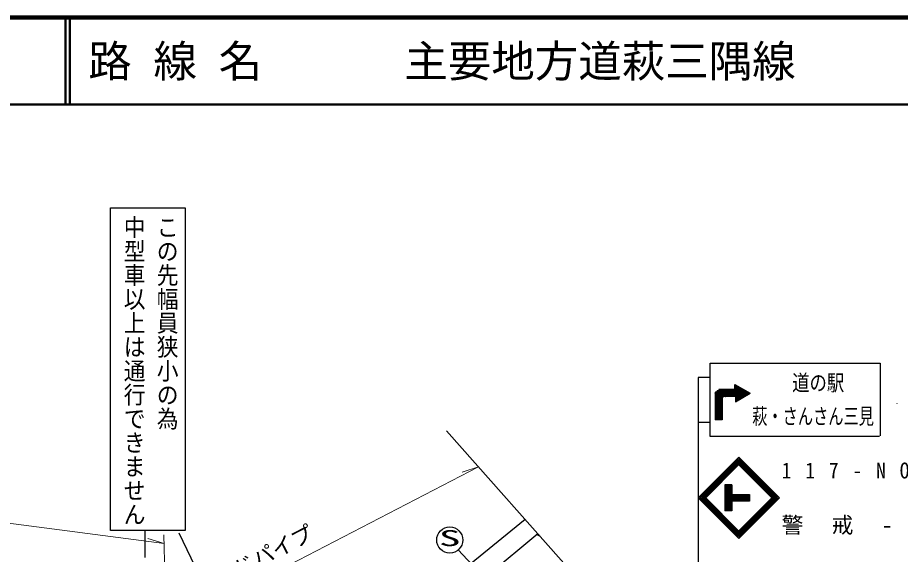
# Model space of a CAD drawing. Units: millimetres, scale not verified. Extents: x 40000 to 680000, y 20000 to 380000.
# Drawn here: x 172257 to 273770, y 318309 to 380000 of the extents above; entities that cross this region are included whole.
import ezdxf
from ezdxf.enums import TextEntityAlignment as Align

# ---------------------------------------------------------------- set-up
doc = ezdxf.new("R2010")
doc.units = ezdxf.units.MM
doc.header["$LTSCALE"] = 1000
for name, color, linetype, lineweight in [('M-BGD', 7, 'Continuous', 25), ('M-BMK-SRVR', 3, 'Continuous', 25), ('M-STR-HTXT', 7, 'Continuous', 13), ('M-STR-STRC', 7, 'Continuous', 25), ('M-TTL', 2, 'Continuous', 140), ('M-TTL-LINE', 7, 'Continuous', 50)]:
    doc.layers.add(name, color=color, linetype=linetype, lineweight=lineweight)
doc.layers.add('M-TTL-TXT', color=7, linetype='Continuous')
doc.styles.add('@ＭＳ ゴシック', font='')
doc.styles.add('ＭＳ ゴシック', font='')
doc.styles.get('@ＭＳ ゴシック').set_extended_font_data('@MS Gothic')
doc.styles.get('ＭＳ ゴシック').set_extended_font_data('MS Gothic')

msp = doc.modelspace()

# ---------------------------------------------------------------- linework, layer by layer
at = {"layer": 'M-BGD'}
for p, q in [((206102, 302470), (230609, 322341)), ((204362, 297754), (232075, 320692))]:
    msp.add_line(p, q, dxfattribs=at)
for radius, end in [(500, 262.00449), (500, 262.00449), (450, 253.79928), (400, 239.39877)]:
    msp.add_arc((232368, 320935), radius, 219.61434, end, dxfattribs=at)
at = {"layer": 'M-BMK-SRVR'}
msp.add_line((248776, 301901), (221589, 332489), dxfattribs=at)
at = {"layer": 'M-STR-HTXT'}
for p, q in [((74794, 334598), (189097, 319543)), ((225250, 328366), (176864, 303334)), ((225250, 328366), (223387, 327764)), ((189097, 319543), (187224, 320115)), ((189323, 311001), (189071, 320543))]:
    msp.add_line(p, q, dxfattribs=at)
at = {"layer": 'M-STR-STRC'}
for p, q in [((251918, 338649), (250524, 338649)), ((250524, 338649), (250524, 316524)), ((252661, 337116), (252661, 334251)), ((252761, 337180), (252761, 334251)), ((252861, 337227), (252861, 334251)), ((253261, 337251), (252911, 337251)), ((252961, 337251), (252961, 334251)), ((253061, 337251), (253061, 334251)), ((253161, 337251), (253161, 334251)), ((253261, 337251), (253261, 334251)), ((255282, 337251), (253261, 337251)), ((255282, 337151), (253261, 337151)), ((255282, 337051), (253261, 337051)), ((254746, 337835), (256508, 336818)), ((254746, 337835), (255776, 336805)), ((254746, 337335), (254746, 337835)), ((254778, 337218), (254778, 336418)), ((254804, 337244), (254804, 336444)), ((254846, 335875), (254846, 337777)), ((254946, 335975), (254946, 337720)), ((255046, 336075), (255046, 337662)), ((255146, 336032), (255146, 337604)), ((255246, 336090), (255246, 337546)), ((255346, 336147), (255346, 337489)), ((255446, 336205), (255446, 337431)), ((255546, 336263), (255546, 337373)), ((255646, 336321), (255646, 337315)), ((255746, 336378), (255746, 337258)), ((255846, 336436), (255846, 337200)), ((255946, 336494), (255946, 337142)), ((256046, 336552), (256046, 337085)), ((256146, 336609), (256146, 337027)), ((252460, 336364), (252460, 333782)), ((252461, 336832), (252461, 334251)), ((252560, 336543), (252560, 333782)), ((252561, 337011), (252561, 334251)), ((252660, 336648), (252660, 333782)), ((252760, 336712), (252760, 333782)), ((252860, 336759), (252860, 333782)), ((252960, 336782), (252960, 333782)), ((253060, 336782), (253060, 333782)), ((253160, 336782), (253160, 333782)), ((253240, 336148), (253439, 336503)), ((253260, 336782), (253260, 333782)), ((255282, 336951), (253261, 336951)), ((255282, 336851), (253261, 336851)), ((255282, 336751), (253261, 336751)), ((255282, 336651), (253261, 336651)), ((255282, 336551), (253261, 336551)), ((255282, 336451), (253261, 336451)), ((254809, 335837), (256508, 336818)), ((254809, 335837), (255776, 336805)), ((254809, 336337), (254809, 335837)), ((256246, 336667), (256246, 336969)), ((256346, 336725), (256346, 336911)), ((256446, 336783), (256446, 336854)), ((273355, 335634), (273355, 335623)), ((253261, 334251), (252461, 334251)), ((251918, 333458), (250524, 333458)), ((253260, 333782), (252460, 333782)), ((250524, 324806), (255191, 329473)), ((250665, 324806), (255191, 329331)), ((250806, 324806), (255191, 329190)), ((250948, 324806), (255191, 329048)), ((251019, 324735), (255261, 328978)), ((251089, 324664), (255332, 328907)), ((255049, 328907), (259292, 324664)), ((255120, 328978), (259362, 324735)), ((255191, 329473), (259857, 324806)), ((255191, 329331), (259716, 324806)), ((255191, 329190), (259575, 324806)), ((255191, 329048), (259433, 324806)), ((251160, 324593), (255403, 328836)), ((254978, 328836), (259221, 324593)), ((253592, 326306), (253592, 323306)), ((254392, 326306), (253592, 326306)), ((253692, 326306), (253692, 323306)), ((253792, 326306), (253792, 323306)), ((253892, 326306), (253892, 323306)), ((253992, 326306), (253992, 323306)), ((254092, 326306), (254092, 323306)), ((254192, 326306), (254192, 323306)), ((254292, 326306), (254292, 323306)), ((254392, 326306), (254392, 323306)), ((251019, 324876), (255261, 320634)), ((251089, 324947), (255332, 320704)), ((251160, 325018), (255403, 320775)), ((254392, 325206), (256413, 325206)), ((256413, 325106), (254392, 325106)), ((256413, 325006), (254392, 325006)), ((256413, 324906), (254392, 324906)), ((254978, 320775), (259221, 325018)), ((255049, 320704), (259292, 324947)), ((255120, 320634), (259362, 324876)), ((250524, 324806), (255191, 320139)), ((250665, 324806), (255191, 320280)), ((250806, 324806), (255191, 320422)), ((250948, 324806), (255191, 320563)), ((256413, 324806), (254392, 324806)), ((256413, 324706), (254392, 324706)), ((256413, 324606), (254392, 324606)), ((256413, 324506), (254392, 324506)), ((255191, 320139), (259857, 324806)), ((255191, 320280), (259716, 324806)), ((255191, 320422), (259575, 324806)), ((255191, 320563), (259433, 324806)), ((254392, 323306), (253592, 323306)), ((186885, 321054), (186885, 317958)), ((208987, 282644), (190849, 320747)), ((241050, 299555), (222917, 318810))]:
    msp.add_line(p, q, dxfattribs=at)
msp.add_lwpolyline([(191540, 321054), (182938, 321054), (182938, 358154), (191540, 358154)], close=True, dxfattribs=at)
for points in [[(271387, 331836), (251918, 331836), (251918, 340286), (271434, 340286), (271434, 331926)], [(252461, 336832), (252467, 336841), (252472, 336850), (252477, 336859)], [(252482, 336867), (252487, 336876), (252492, 336885), (252497, 336894), (252502, 336903), (252507, 336912), (252512, 336921), (252517, 336930)], [(252522, 336938), (252527, 336947), (252532, 336956), (252537, 336966), (252542, 336975), (252547, 336984), (252552, 336993), (252557, 337002)], [(253667, 336459), (253677, 336463), (253688, 336467), (253699, 336471), (253710, 336474), (253721, 336477), (253732, 336479), (253743, 336482), (253754, 336484), (253766, 336485), (253777, 336487), (253789, 336488), (253800, 336490), (253812, 336491), (253824, 336492), (253835, 336492), (253847, 336493), (253859, 336494), (253871, 336494), (253882, 336495), (253894, 336495)], [(256413, 325206), (256413, 324406), (254392, 324406)]]:
    msp.add_lwpolyline(points, dxfattribs=at)
msp.add_circle((221950, 319956), 1500, dxfattribs=at)
at = {"layer": 'M-TTL'}
msp.add_line((680000, 380000), (40000, 380000), dxfattribs=at)
at = {"layer": 'M-TTL-LINE'}
for p, q in [((177750, 380000), (177750, 370000)), ((178250, 380000), (178250, 370000)), ((40000, 370000), (680000, 370000))]:
    msp.add_line(p, q, dxfattribs=at)

# ---------------------------------------------------------------- texts
at = {"layer": 'M-STR-HTXT', "style": 'ＭＳ ゴシック'}
msp.add_text('ガードパイプ', height=1833, rotation=27.354, dxfattribs=at).set_placement((193391, 312763), align=Align.BOTTOM_LEFT)
at = {"layer": 'M-STR-STRC', "style": '@ＭＳ ゴシック', "width": 1.1}
for s, p in [('中型車以上は通行できません', (184211, 357302)), ('この先幅員狭小の為', (188007, 357302))]:
    msp.add_text(s, height=1833, rotation=270, dxfattribs=at).set_placement(p, align=Align.BOTTOM_LEFT)
at = {"layer": 'M-STR-STRC', "style": 'ＭＳ ゴシック'}
for s, width, p in [('道の駅', 0.8, (261325, 336568)), ('萩・さんさん三見', 0.7, (256734, 332719)), ('S', 2, (220700, 318706))]:
    msp.add_text(s, height=1833, dxfattribs=dict(at, width=width)).set_placement(p, align=Align.BOTTOM_LEFT)
at = {"layer": 'M-STR-STRC', "char_height": 1833, "attachment_point": 7, "style": 'ＭＳ ゴシック'}
for s, insert in [('\\T2.42;\\W0.9;117-NO-2', (260119, 326998)), ('\\T2.3;警戒-NO-11', (260119, 320558))]:
    msp.add_mtext(s, dxfattribs=dict(at, insert=insert))
at = {"layer": 'M-TTL-TXT', "style": 'ＭＳ ゴシック'}
for s, p in [('路 線 名', (180380, 375000)), ('主要地方道萩三隅線', (216734, 375000))]:
    msp.add_text(s, height=3666, dxfattribs=at).set_placement(p, align=Align.MIDDLE_LEFT)

doc.saveas('drawing.dxf')
